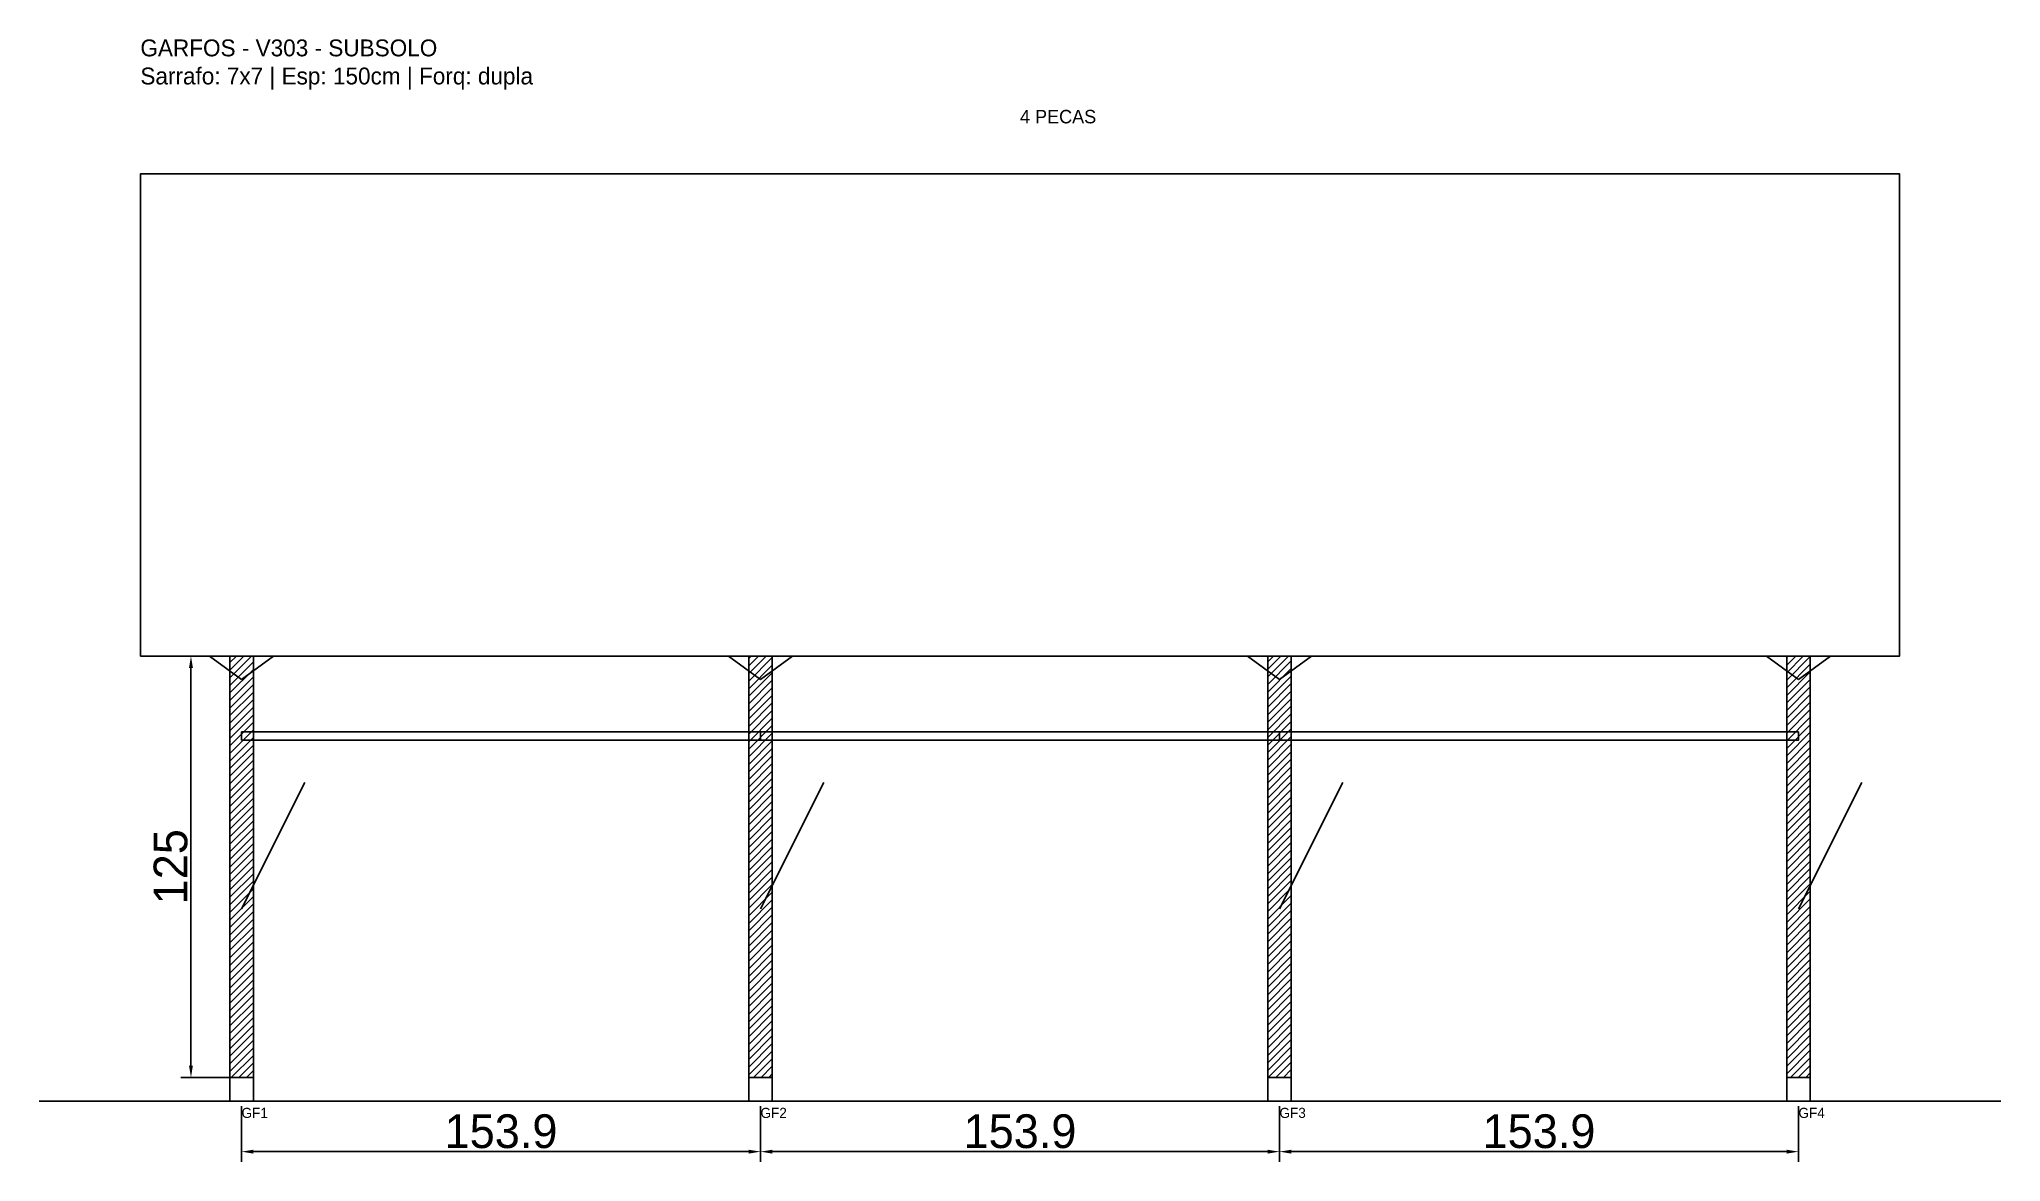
# Model space of a CAD drawing. Header units: metres. Extents: x -30 to 552, y -25 to 308.
import ezdxf

# ---------------------------------------------------------------- set-up
doc = ezdxf.new("R2010")
doc.units = ezdxf.units.M
for name, color, linetype in [('BARRA_ANCORAGEM', 1, 'Continuous'), ('COTA', 241, 'Continuous'), ('GARFOS OK', 3, 'Continuous'), ('NOME DA VIGA', 6, 'Continuous'), ('SARR_7x7', 40, 'Continuous'), ('TIRAS REESCORAMENTO', 252, 'Continuous'), ('VIGAS', 3, 'Continuous')]:
    doc.layers.add(name, color=color, linetype=linetype)
doc.dimstyles.new('EZ DXF', dxfattribs={"dimtxt": 10, "dimasz": 3.5, "dimexe": 3, "dimexo": 1.5, "dimgap": 1, "dimtad": 1, "dimdec": 1, "dimdsep": 46, "dimcen": 2.5, "dimazin": 3, "dimtfac": 1, "dimtmove": 0, "dimatfit": 3})

msp = doc.modelspace()

# ---------------------------------------------------------------- hatches: boundary and pattern name
at = {"layer": 'COTA'}
h = msp.add_hatch(dxfattribs=at)
h.set_pattern_fill('ANSI31', scale=0.5)
h.paths.add_polyline_path([(26.5, 0), (33.5, 0), (33.5, 125), (26.5, 125)])
h = msp.add_hatch(dxfattribs=at)
h.set_pattern_fill('ANSI31', scale=0.5)
h.paths.add_polyline_path([(180.42, 0), (187.42, 0), (187.42, 125), (180.42, 125)])
h = msp.add_hatch(dxfattribs=at)
h.set_pattern_fill('ANSI31', scale=0.5)
h.paths.add_polyline_path([(334.34, 0), (341.34, 0), (341.34, 125), (334.34, 125)])
h = msp.add_hatch(dxfattribs=at)
h.set_pattern_fill('ANSI31', scale=0.5)
h.paths.add_polyline_path([(488.26, 0), (495.26, 0), (495.26, 125), (488.26, 125)])

# ---------------------------------------------------------------- linework, layer by layer
at = {"layer": 'BARRA_ANCORAGEM'}
for p, q in [((30, 50), (48.75, 87.5)), ((183.92, 50), (202.67, 87.5)), ((337.84, 50), (356.59, 87.5)), ((491.76, 50), (510.51, 87.5))]:
    msp.add_line(p, q, dxfattribs=at)
at = {"layer": 'GARFOS OK'}
for p, q in [((30, 118), (20.5, 125)), ((20.5, 125), (39.5, 125)), ((30, 118), (39.5, 125)), ((183.92, 118), (174.42, 125)), ((174.42, 125), (193.42, 125)), ((183.92, 118), (193.42, 125)), ((337.84, 118), (328.34, 125)), ((328.34, 125), (347.34, 125)), ((337.84, 118), (347.34, 125)), ((491.76, 118), (482.26, 125)), ((482.26, 125), (501.26, 125)), ((491.76, 118), (501.26, 125))]:
    msp.add_line(p, q, dxfattribs=at)
at = {"layer": 'GARFOS OK', "linetype": 'CONTINUOUS'}
msp.add_line((-30, -7), (551.76, -7), dxfattribs=at)
at = {"layer": 'GARFOS OK'}
for points in [[(26.5, 0), (33.5, 0), (33.5, 125), (26.5, 125), (26.5, 0)], [(180.42, 0), (187.42, 0), (187.42, 125), (180.42, 125), (180.42, 0)], [(334.34, 0), (341.34, 0), (341.34, 125), (334.34, 125), (334.34, 0)], [(488.26, 0), (495.26, 0), (495.26, 125), (488.26, 125), (488.26, 0)]]:
    msp.add_lwpolyline(points, dxfattribs=at)
at = {"layer": 'SARR_7x7'}
for points in [[(26.5, -7), (33.5, -7), (33.5, 0), (26.5, 0), (26.5, -7)], [(180.42, -7), (187.42, -7), (187.42, 0), (180.42, 0), (180.42, -7)], [(334.34, -7), (341.34, -7), (341.34, 0), (334.34, 0), (334.34, -7)], [(488.26, -7), (495.26, -7), (495.26, 0), (488.26, 0), (488.26, -7)]]:
    msp.add_lwpolyline(points, dxfattribs=at)
at = {"layer": 'TIRAS REESCORAMENTO'}
for points in [[(30, 100), (183.92, 100), (183.92, 102.5), (30, 102.5), (30, 100)], [(183.92, 100), (337.84, 100), (337.84, 102.5), (183.92, 102.5), (183.92, 100)], [(337.84, 100), (491.76, 100), (491.76, 102.5), (337.84, 102.5), (337.84, 100)]]:
    msp.add_lwpolyline(points, dxfattribs=at)
at = {"layer": 'VIGAS'}
msp.add_lwpolyline([(0, 125), (521.76, 125), (521.76, 268), (0, 268), (0, 125)], dxfattribs=at)

# ---------------------------------------------------------------- texts
at = {"layer": 'NOME DA VIGA'}
for s, height, p in [('4 PECAS', 4, (260.88, 283)), ('GF1', 3, (30, -12)), ('GF2', 3, (183.92, -12)), ('GF3', 3, (337.84, -12)), ('GF4', 3, (491.76, -12))]:
    msp.add_text(s, height=height, dxfattribs=at).set_placement(p)
at = {"layer": 'NOME DA VIGA', "insert": (0, 293), "char_height": 5, "attachment_point": 7}
msp.add_mtext('GARFOS - V303 - SUBSOLO\\PSarrafo: 7x7 | Esp: 150cm | Forq: dupla', dxfattribs=at)

# ---------------------------------------------------------------- dimensions: what is measured, and where the dimension line sits
at = {"layer": 'COTA'}
msp.add_linear_dim(base=(15, 0), p1=(30, 0), p2=(30, 125), angle=90, dimstyle='EZ DXF', dxfattribs=at).render()
for base, p1, p2 in [((30, -22), (30, -7), (183.92, -7)), ((183.92, -22), (183.92, -7), (337.84, -7)), ((337.84, -22), (337.84, -7), (491.76, -7))]:
    msp.add_linear_dim(base=base, p1=p1, p2=p2, dimstyle='EZ DXF', dxfattribs=at).render()

doc.saveas('drawing.dxf')
